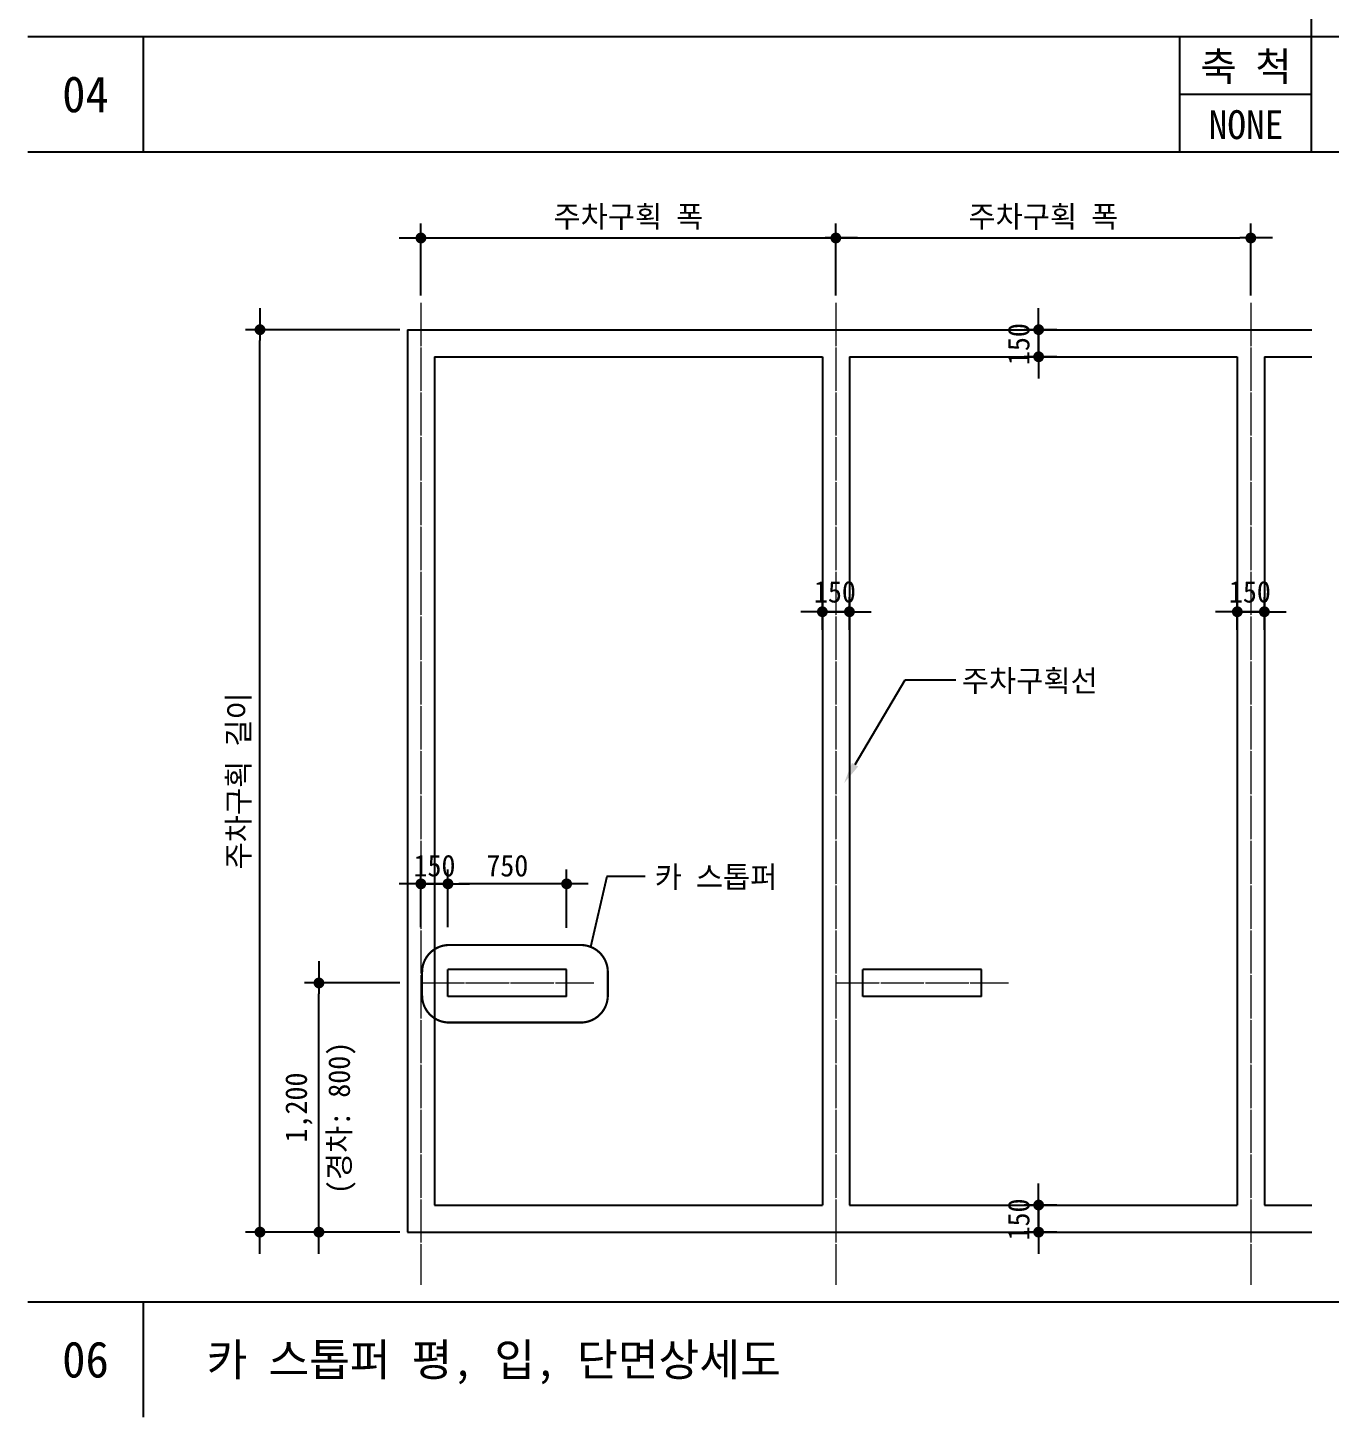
# Model space of a CAD drawing. Header units: millimetres. Extents: x 209 to 75467, y 6568 to 12199.
# Drawn here: x 8609 to 10414, y 6677 to 8601 of the extents above; entities that cross this region are included whole.
import ezdxf
from ezdxf.enums import TextEntityAlignment as Align

# ---------------------------------------------------------------- set-up
doc = ezdxf.new("R2010")
doc.units = ezdxf.units.MM
doc.header["$MEASUREMENT"] = 0
doc.linetypes.add('CEN', pattern=[62, 60, -1, 0, -1])
doc.linetypes.add('DASHDOTX2', pattern=[2, 1, -0.5, 0, -0.5])
doc.layers.get('0').update_dxf_attribs({"linetype": 'CONTINUOUS'})
for name, color, linetype, lineweight in [('A-CNTL', 1, 'CEN', 15), ('A-DIMS', 7, 'CONTINUOUS', 25), ('A-ELEV-LIN2', 7, 'CONTINUOUS', 25), ('A-MKXS-LEAD', 7, 'CONTINUOUS', 25), ('A-MKXS-MAK2', 3, 'DASHDOTX2', 25), ('A-MKXS-TEXT1', 3, 'CONTINUOUS', 25), ('A-XXXX-TABL', 7, 'CONTINUOUS', 25)]:
    doc.layers.add(name, color=color, linetype=linetype, lineweight=lineweight)
for name, color, linetype in [('CA-ANNO-TEXT', 3, 'CONTINUOUS'), ('SYMB', 7, 'CONTINUOUS'), ('TABL', 7, 'CONTINUOUS')]:
    doc.layers.add(name, color=color, linetype=linetype)
doc.styles.add('HY울릉도L', font='H2GTRE.TTF')
doc.styles.add('돋움체', font='')
doc.styles.get('돋움체').set_extended_font_data('DotumChe')
doc.dimstyles.new('CDIM', dxfattribs={"dimtxt": 3, "dimasz": 1.5, "dimexe": 2, "dimexo": 1, "dimgap": 1, "dimtad": 1, "dimdec": 0, "dimrnd": 0.5, "dimzin": 0, "dimdsep": 32, "dimlunit": 6, "dimtxsty": 'HY울릉도L', "dimblk1": '_CIDOT', "dimblk2": '_CIDOT', "dimsah": 1, "dimcen": 5.5, "dimclrd": 2, "dimclre": 2, "dimclrt": 7, "dimadec": 0, "dimazin": 0, "dimtfac": 1, "dimtdec": 0, "dimtix": 1, "dimtmove": 2, "dimatfit": 1, "dimldrblk": '_CIDOT', "dimfxl": 1, "dimtolj": 1, "dimtzin": 0, "dimlwd": -1, "dimarcsym": 0})

# ---------------------------------------------------------------- blocks, each defined once
blk = doc.blocks.new('_CIDOT')
at = {"color": 0, "linetype": 'ByBlock'}
blk.add_line((2, 0), (-1, 0), dxfattribs=at)
at = {"color": 0, "linetype": 'ByBlock', "const_width": 0.5}
blk.add_lwpolyline([(-0.25, 0, 1), (0.25, 0, 1)], format="xyb", close=True, dxfattribs=at)
blk = doc.blocks.new('*D64')
at = {"layer": 'A-DIMS', "lineweight": -2, "transparency": 16777216}
for p, q in [((9124.8, 7278.3), (8992.5, 7278.3)), ((9124.8, 6933.2), (8992.5, 6933.2))]:
    blk.add_line(p, q, dxfattribs=at)
at = {"layer": 'A-DIMS', "transparency": 16777216}
blk.add_line((9012.5, 6948.2), (9012.5, 7263.3), dxfattribs=at)
at = {"layer": 'A-DIMS', "transparency": 16777216, "xscale": 15, "yscale": 15, "zscale": 15}
for p, rotation in [((9012.5, 7278.3), 90), ((9012.5, 6933.2), 270)]:
    blk.add_blockref('_CIDOT', p, dxfattribs=dict(at, rotation=rotation))
at = {"layer": 'A-DIMS', "color": 3, "transparency": 16777216, "insert": (8984.7, 7105.8), "char_height": 30, "attachment_point": 5, "rotation": 90, "style": '돋움체'}
blk.add_mtext('\\A1;1,200', dxfattribs=at)
blk = doc.blocks.new('*D65')
at = {"layer": 'A-DIMS', "lineweight": -2, "transparency": 16777216}
for p, q in [((9124.8, 8183.2), (8910.8, 8183.2)), ((9124.8, 6933.2), (8910.8, 6933.2))]:
    blk.add_line(p, q, dxfattribs=at)
at = {"layer": 'A-DIMS', "transparency": 16777216}
blk.add_line((8930.8, 6948.2), (8930.8, 8168.2), dxfattribs=at)
at = {"layer": 'A-DIMS', "transparency": 16777216, "xscale": 15, "yscale": 15, "zscale": 15}
for p, rotation in [((8930.8, 8183.2), 90), ((8930.8, 6933.2), 270)]:
    blk.add_blockref('_CIDOT', p, dxfattribs=dict(at, rotation=rotation))
at = {"layer": 'A-DIMS', "color": 3, "transparency": 16777216, "insert": (8902.5, 7558.2), "char_height": 30, "attachment_point": 5, "rotation": 90, "style": '돋움체'}
blk.add_mtext('\\A1;주차구획 길이', dxfattribs=at)
blk = doc.blocks.new('*D66')
at = {"layer": 'A-DIMS', "transparency": 16777216}
for p, q in [((10009.8, 8198.2), (10009.8, 8213.2)), ((10009.8, 8145.7), (10009.8, 8183.2)), ((10009.8, 8130.7), (10009.8, 8115.7))]:
    blk.add_line(p, q, dxfattribs=at)
at = {"layer": 'A-DIMS', "lineweight": -2, "transparency": 16777216}
for p, q in [((10034.8, 8183.2), (9989.8, 8183.2)), ((10034.8, 8145.7), (9989.8, 8145.7))]:
    blk.add_line(p, q, dxfattribs=at)
at = {"layer": 'A-DIMS', "transparency": 16777216, "xscale": 15, "yscale": 15, "zscale": 15}
for p, rotation in [((10009.8, 8183.2), 270), ((10009.8, 8145.7), 90)]:
    blk.add_blockref('_CIDOT', p, dxfattribs=dict(at, rotation=rotation))
at = {"layer": 'A-DIMS', "color": 3, "transparency": 16777216, "insert": (9982.3, 8163.2), "char_height": 30, "attachment_point": 5, "rotation": 90, "style": '돋움체'}
blk.add_mtext('\\A1;150', dxfattribs=at)
blk = doc.blocks.new('*D67')
at = {"layer": 'A-DIMS', "lineweight": -2, "transparency": 16777216}
for p, q in [((9153.8, 7355.7), (9153.8, 7435.6)), ((9191.3, 7355.7), (9191.3, 7435.6))]:
    blk.add_line(p, q, dxfattribs=at)
at = {"layer": 'A-DIMS', "transparency": 16777216}
for p, q in [((9138.8, 7415.6), (9123.8, 7415.6)), ((9191.3, 7415.6), (9153.8, 7415.6)), ((9206.3, 7415.6), (9221.3, 7415.6))]:
    blk.add_line(p, q, dxfattribs=at)
at = {"layer": 'A-DIMS', "transparency": 16777216, "xscale": 15, "yscale": 15, "zscale": 15}
blk.add_blockref('_CIDOT', (9153.8, 7415.6), dxfattribs=at)
at = {"layer": 'A-DIMS', "transparency": 16777216, "xscale": 15, "yscale": 15, "zscale": 15, "rotation": 180}
blk.add_blockref('_CIDOT', (9191.3, 7415.6), dxfattribs=at)
at = {"layer": 'A-DIMS', "color": 3, "transparency": 16777216, "insert": (9172.6, 7440.6), "char_height": 30, "attachment_point": 5, "style": '돋움체'}
blk.add_mtext('\\A1;150', dxfattribs=at)
blk = doc.blocks.new('*D68')
at = {"layer": 'A-DIMS', "lineweight": -2, "transparency": 16777216}
for p, q in [((9191.3, 7355.7), (9191.3, 7435.6)), ((9355.7, 7354.9), (9355.7, 7435.6))]:
    blk.add_line(p, q, dxfattribs=at)
at = {"layer": 'A-DIMS', "transparency": 16777216}
blk.add_line((9340.7, 7415.6), (9206.3, 7415.6), dxfattribs=at)
at = {"layer": 'A-DIMS', "transparency": 16777216, "xscale": 15, "yscale": 15, "zscale": 15, "rotation": 180}
blk.add_blockref('_CIDOT', (9191.3, 7415.6), dxfattribs=at)
at = {"layer": 'A-DIMS', "transparency": 16777216, "xscale": 15, "yscale": 15, "zscale": 15}
blk.add_blockref('_CIDOT', (9355.7, 7415.6), dxfattribs=at)
at = {"layer": 'A-DIMS', "color": 3, "transparency": 16777216, "insert": (9273.5, 7440.6), "char_height": 30, "attachment_point": 5, "style": '돋움체'}
blk.add_mtext('\\A1;750', dxfattribs=at)
blk = doc.blocks.new('*D69')
at = {"layer": 'A-DIMS', "lineweight": -2, "transparency": 16777216}
for p, q in [((9153.8, 8230.6), (9153.8, 8330.2)), ((9728.8, 8230.6), (9728.8, 8330.2))]:
    blk.add_line(p, q, dxfattribs=at)
at = {"layer": 'A-DIMS', "transparency": 16777216}
blk.add_line((9168.8, 8310.2), (9713.8, 8310.2), dxfattribs=at)
at = {"layer": 'A-DIMS', "transparency": 16777216, "xscale": 15, "yscale": 15, "zscale": 15, "rotation": 180}
blk.add_blockref('_CIDOT', (9153.8, 8310.2), dxfattribs=at)
at = {"layer": 'A-DIMS', "transparency": 16777216, "xscale": 15, "yscale": 15, "zscale": 15}
blk.add_blockref('_CIDOT', (9728.8, 8310.2), dxfattribs=at)
at = {"layer": 'A-DIMS', "color": 3, "transparency": 16777216, "insert": (9441.3, 8338.1), "char_height": 30, "attachment_point": 5, "style": '돋움체'}
blk.add_mtext('\\A1;주차구획 폭', dxfattribs=at)
blk = doc.blocks.new('*D70')
at = {"layer": 'A-DIMS', "lineweight": -2, "transparency": 16777216}
for p, q in [((9728.8, 8230.6), (9728.8, 8330.2)), ((10303.8, 8230.6), (10303.8, 8330.2))]:
    blk.add_line(p, q, dxfattribs=at)
at = {"layer": 'A-DIMS', "transparency": 16777216}
blk.add_line((9743.8, 8310.2), (10288.8, 8310.2), dxfattribs=at)
at = {"layer": 'A-DIMS', "transparency": 16777216, "xscale": 15, "yscale": 15, "zscale": 15, "rotation": 180}
blk.add_blockref('_CIDOT', (9728.8, 8310.2), dxfattribs=at)
at = {"layer": 'A-DIMS', "transparency": 16777216, "xscale": 15, "yscale": 15, "zscale": 15}
blk.add_blockref('_CIDOT', (10303.8, 8310.2), dxfattribs=at)
at = {"layer": 'A-DIMS', "color": 3, "transparency": 16777216, "insert": (10016.3, 8338.1), "char_height": 30, "attachment_point": 5, "style": '돋움체'}
blk.add_mtext('\\A1;주차구획 폭', dxfattribs=at)
blk = doc.blocks.new('*D83')
at = {"layer": 'A-DIMS', "transparency": 16777216}
for p, q in [((10009.8, 6985.7), (10009.8, 7000.7)), ((10009.8, 6933.2), (10009.8, 6970.7)), ((10009.8, 6918.2), (10009.8, 6903.2))]:
    blk.add_line(p, q, dxfattribs=at)
at = {"layer": 'A-DIMS', "lineweight": -2, "transparency": 16777216}
for p, q in [((10034.8, 6970.7), (9989.8, 6970.7)), ((10034.8, 6933.2), (9989.8, 6933.2))]:
    blk.add_line(p, q, dxfattribs=at)
at = {"layer": 'A-DIMS', "transparency": 16777216, "xscale": 15, "yscale": 15, "zscale": 15}
for p, rotation in [((10009.8, 6970.7), 270), ((10009.8, 6933.2), 90)]:
    blk.add_blockref('_CIDOT', p, dxfattribs=dict(at, rotation=rotation))
at = {"layer": 'A-DIMS', "color": 3, "transparency": 16777216, "insert": (9982.3, 6950.7), "char_height": 30, "attachment_point": 5, "rotation": 90, "style": '돋움체'}
blk.add_mtext('\\A1;150', dxfattribs=at)
blk = doc.blocks.new('*D84')
at = {"layer": 'A-DIMS', "lineweight": -2, "transparency": 16777216}
for p, q in [((9710.1, 7767.5), (9710.1, 7812.5)), ((9747.6, 7767.5), (9747.6, 7812.5))]:
    blk.add_line(p, q, dxfattribs=at)
at = {"layer": 'A-DIMS', "transparency": 16777216}
for p, q in [((9695.1, 7792.5), (9680.1, 7792.5)), ((9710.1, 7792.5), (9747.6, 7792.5)), ((9762.6, 7792.5), (9777.6, 7792.5))]:
    blk.add_line(p, q, dxfattribs=at)
at = {"layer": 'A-DIMS', "transparency": 16777216, "xscale": 15, "yscale": 15, "zscale": 15}
blk.add_blockref('_CIDOT', (9710.1, 7792.5), dxfattribs=at)
at = {"layer": 'A-DIMS', "transparency": 16777216, "xscale": 15, "yscale": 15, "zscale": 15, "rotation": 180}
blk.add_blockref('_CIDOT', (9747.6, 7792.5), dxfattribs=at)
at = {"layer": 'A-DIMS', "color": 3, "transparency": 16777216, "insert": (9727.5, 7820), "char_height": 30, "attachment_point": 5, "style": '돋움체'}
blk.add_mtext('\\A1;150', dxfattribs=at)
blk = doc.blocks.new('*D85')
at = {"layer": 'A-DIMS', "lineweight": -2, "transparency": 16777216}
for p, q in [((10285.1, 7767.5), (10285.1, 7812.5)), ((10322.6, 7767.5), (10322.6, 7812.5))]:
    blk.add_line(p, q, dxfattribs=at)
at = {"layer": 'A-DIMS', "transparency": 16777216}
for p, q in [((10270.1, 7792.5), (10255.1, 7792.5)), ((10285.1, 7792.5), (10322.6, 7792.5)), ((10337.6, 7792.5), (10352.6, 7792.5))]:
    blk.add_line(p, q, dxfattribs=at)
at = {"layer": 'A-DIMS', "transparency": 16777216, "xscale": 15, "yscale": 15, "zscale": 15}
blk.add_blockref('_CIDOT', (10285.1, 7792.5), dxfattribs=at)
at = {"layer": 'A-DIMS', "transparency": 16777216, "xscale": 15, "yscale": 15, "zscale": 15, "rotation": 180}
blk.add_blockref('_CIDOT', (10322.6, 7792.5), dxfattribs=at)
at = {"layer": 'A-DIMS', "color": 3, "transparency": 16777216, "insert": (10302.5, 7820), "char_height": 30, "attachment_point": 5, "style": '돋움체'}
blk.add_mtext('\\A1;150', dxfattribs=at)

msp = doc.modelspace()

# ---------------------------------------------------------------- linework, layer by layer
at = {"layer": 'A-CNTL'}
for p, q in [((9153.8, 8220.6), (9153.8, 6860.2)), ((9728.8, 8220.6), (9728.8, 6860.2)), ((10303.8, 8220.6), (10303.8, 6860.2)), ((9153.8, 7278.3), (9393.2, 7278.3)), ((9728.8, 7278.3), (9968.2, 7278.3))]:
    msp.add_line(p, q, dxfattribs=at)
at = {"layer": 'A-ELEV-LIN2'}
for p, q in [((9135.1, 8183.2), (10388.6, 8183.2)), ((9135.1, 8183.2), (9135.1, 6933.2)), ((9172.6, 8145.7), (9710.1, 8145.7)), ((9172.6, 8145.7), (9172.6, 6970.7)), ((9710.1, 8145.7), (9710.1, 6970.7)), ((9747.6, 8145.7), (10285.1, 8145.7)), ((9747.6, 8145.7), (9747.6, 6970.7)), ((10285.1, 8145.7), (10285.1, 6970.7)), ((10322.6, 8145.7), (10322.6, 6970.7)), ((10322.6, 8145.7), (10388.6, 8145.7)), ((9355.7, 7297.1), (9191.3, 7297.1)), ((9191.3, 7259.6), (9191.3, 7297.1)), ((9355.7, 7259.6), (9355.7, 7297.1)), ((9930.7, 7297.1), (9766.3, 7297.1)), ((9766.3, 7259.6), (9766.3, 7297.1)), ((9930.7, 7259.6), (9930.7, 7297.1)), ((9355.7, 7259.6), (9191.3, 7259.6)), ((9930.7, 7259.6), (9766.3, 7259.6)), ((9172.6, 6970.7), (9710.1, 6970.7)), ((9747.6, 6970.7), (10285.1, 6970.7)), ((10322.6, 6970.7), (10388.6, 6970.7)), ((9135.1, 6933.2), (10388.6, 6933.2))]:
    msp.add_line(p, q, dxfattribs=at)
at = {"layer": 'A-MKXS-LEAD'}
for p, q in [((9755.4, 7580.7), (9825, 7698)), ((9825, 7698), (9894.9, 7698))]:
    msp.add_line(p, q, dxfattribs=at)
msp.add_solid([(9751.1, 7583.2), (9740.1, 7554.9), (9759.7, 7578.1)], dxfattribs=at)
at = {"layer": 'A-MKXS-MAK2', "linetype": 'Continuous'}
msp.add_lwpolyline([(9389.2, 7328.3), (9411.9, 7426.1), (9464.4, 7426.1)], dxfattribs=at)
at = {"layer": 'A-MKXS-MAK2', "const_width": 3}
msp.add_lwpolyline([(9412.8, 7293.4), (9412.8, 7261, -0.414214), (9375.3, 7223.5), (9192.9, 7223.5, -0.414214), (9155.4, 7261), (9155.4, 7293.4, -0.414214), (9192.9, 7330.9), (9375.3, 7330.9, -0.414214)], format="xyb", close=True, dxfattribs=at)
at = {"layer": 'A-XXXX-TABL'}
for p, q in [((10204.9, 8589.4), (10204.9, 8429.4)), ((10204.9, 8509.4), (10388, 8509.4))]:
    msp.add_line(p, q, dxfattribs=at)
at = {"layer": 'SYMB'}
for p, q in [((8609, 8589.4), (12361.3, 8589.4)), ((8609, 8429.4), (12361.3, 8429.4))]:
    msp.add_line(p, q, dxfattribs=at)
at = {"layer": 'TABL', "linetype": 'ByBlock'}
msp.add_line((10388, 8429.4), (10388, 12198.8), dxfattribs=at)
at = {"layer": 'TABL'}
msp.add_line((8609, 6836.8), (15956.5, 6836.8), dxfattribs=at)
for points in [[(8769, 8589.4), (8769, 8429.4)], [(8769, 6836.8), (8769, 6676.8)]]:
    msp.add_lwpolyline(points, dxfattribs=at)

# ---------------------------------------------------------------- texts
at = {"layer": 'A-MKXS-TEXT1', "style": '돋움체'}
for s, p in [('축 척', (10297.2, 8527.6)), ('NONE', (10297.2, 8447.2))]:
    msp.add_text(s, height=40, dxfattribs=at).set_placement(p, align=Align.CENTER)
for s, p in [('주차구획선', (9903.4, 7696.9)), ('카 스톱퍼', (9477.7, 7425.1))]:
    msp.add_text(s, height=30, dxfattribs=at).set_placement(p, align=Align.MIDDLE_LEFT)
msp.add_text('(경차: 800)', height=30, rotation=90, dxfattribs=at).set_placement((9055.4, 6985.9))
msp.add_text('카 스톱퍼 평, 입, 단면상세도', height=45, dxfattribs=at).set_placement((8856.9, 6734))
at = {"layer": 'CA-ANNO-TEXT', "style": '돋움체'}
for s, p in [('04', (8689, 8509.4)), ('06', (8689, 6756.8))]:
    msp.add_text(s, height=50, dxfattribs=at).set_placement(p, align=Align.MIDDLE_CENTER)

# ---------------------------------------------------------------- dimensions: what is measured, and where the dimension line sits
at = {"layer": 'A-DIMS'}
for base, p1, p2, picture, middle in [((9728.8, 8310.2), (9153.8, 8220.6), (9728.8, 8220.6), '*D69', (9441.3, 8338.1)), ((10303.8, 8310.2), (9728.8, 8220.6), (10303.8, 8220.6), '*D70', (10016.3, 8338.1))]:
    dim = msp.add_linear_dim(base=base, p1=p1, p2=p2, text='주차구획 폭', dimstyle='CDIM', override={"dimscale": 10, "dimtxsty": '돋움체', "dimclrd": 256, "dimclre": 256, "dimclrt": 3}, dxfattribs=at)
    dim.commit()
    dim.dimension.update_dxf_attribs({"geometry": picture, "text_midpoint": middle})
for base, p1, p2, angle, text, picture, middle in [((8930.8, 8183.2), (9134.8, 6933.2), (9134.8, 8183.2), 270, '주차구획 길이', '*D65', (8902.5, 7558.2)), ((9153.8, 7415.6), (9191.3, 7345.7), (9153.8, 7345.7), 180, '150', '*D67', (9172.6, 7440.6)), ((9191.3, 7415.6), (9355.7, 7344.9), (9191.3, 7345.7), 180, '750', '*D68', (9273.5, 7440.6)), ((9012.5, 7278.3), (9134.8, 6933.2), (9134.8, 7278.3), 270, '1,200', '*D64', (8984.7, 7105.8))]:
    dim = msp.add_linear_dim(base=base, p1=p1, p2=p2, angle=angle, text=text, dimstyle='CDIM', override={"dimscale": 10, "dimtxsty": '돋움체', "dimclrd": 256, "dimclre": 256, "dimclrt": 3}, dxfattribs=at)
    dim.commit()
    dim.dimension.update_dxf_attribs({"geometry": picture, "text_midpoint": middle})
for base, p1, p2, picture, middle in [((10009.8, 8183.2), (10044.8, 8145.7), (10044.8, 8183.2), '*D66', (9982.3, 8163.2)), ((10009.8, 6970.7), (10044.8, 6933.2), (10044.8, 6970.7), '*D83', (9982.3, 6950.7))]:
    dim = msp.add_linear_dim(base=base, p1=p1, p2=p2, angle=90, text='150', dimstyle='CDIM', override={"dimscale": 10, "dimtxsty": '돋움체', "dimclrd": 256, "dimclre": 256, "dimclrt": 3}, dxfattribs=at)
    dim.commit()
    dim.dimension.update_dxf_attribs({"geometry": picture, "text_midpoint": middle, "dimtype": 160})
for base, p1, p2, picture, middle in [((9747.6, 7792.5), (9710.1, 7757.5), (9747.6, 7757.5), '*D84', (9727.5, 7820)), ((10322.6, 7792.5), (10285.1, 7757.5), (10322.6, 7757.5), '*D85', (10302.5, 7820))]:
    dim = msp.add_linear_dim(base=base, p1=p1, p2=p2, text='150', dimstyle='CDIM', override={"dimscale": 10, "dimtxsty": '돋움체', "dimclrd": 256, "dimclre": 256, "dimclrt": 3}, dxfattribs=at)
    dim.commit()
    dim.dimension.update_dxf_attribs({"geometry": picture, "text_midpoint": middle, "dimtype": 160})

doc.saveas('drawing.dxf')
